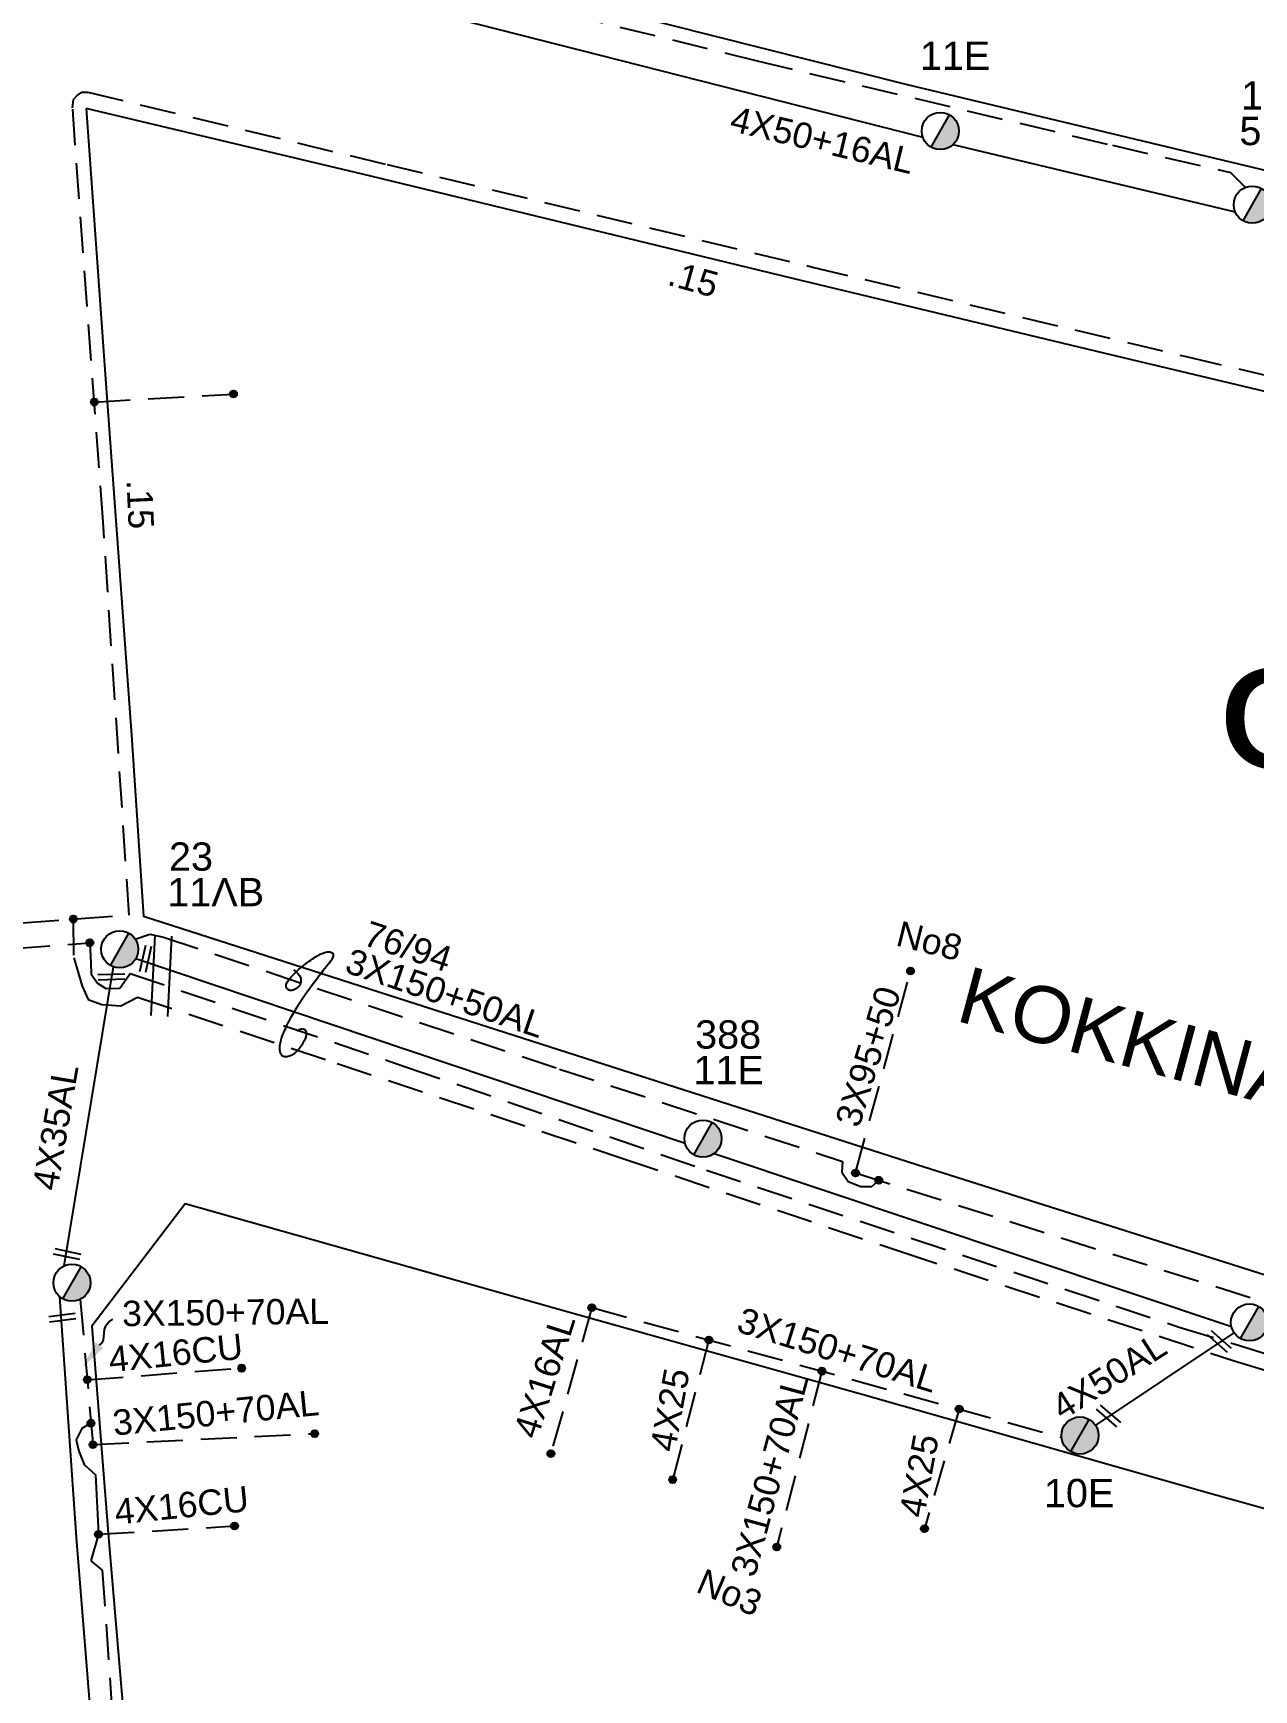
# Model space of a CAD drawing. Header units: millimetres. Extents: x 766 to 1726, y 225 to 629.
# Drawn here: x 1391.4 to 1434.5, y 516.8 to 575.3 of the extents above; entities that cross this region are included whole.
import ezdxf

# ---------------------------------------------------------------- set-up
doc = ezdxf.new("R2010")
doc.units = ezdxf.units.MM
doc.linetypes.add('DASHED', pattern=[19.05, 12.7, -6.35])
for name, color, linetype in [('Γυμνά εναέρια ΧΤ (3Φ)   4x35AL', 7, 'Continuous'), ('Γυμνά εναέρια ΧΤ (3Φ)   4x50AL', 7, 'Continuous'), ('Γυμνά εναέρια ΧΤ και ΦΟΠ (3Φ)   4x50+16AL', 7, 'Continuous'), ('Επιγραφές - Σχήματα', 7, 'Continuous'), ('Καλώδια ΧΤ   3x150+50AL', 7, 'DASHED'), ('Καλώδια ΧΤ   3x150+50CU', 7, 'DASHED'), ('Καλώδια ΧΤ   3x150+70AL', 7, 'DASHED'), ('Καλώδια ΧΤ   3x95+50CU', 7, 'DASHED'), ('Καλώδια ΧΤ   4x50AL', 7, 'DASHED'), ('Μηχανική τομή', 7, 'Continuous'), ('Στύλος Ξύλινος', 7, 'Continuous'), ('Στύλος Ξύλινος @ 1', 7, 'Continuous'), ('Στύλος ΦΜ', 7, 'Continuous'), ('Στύλος ΦΜ @ 1', 7, 'Continuous'), ('Συνδέσεις', 7, 'Continuous'), ('Τομή', 7, 'Continuous'), ('Υπόβαθρο ΔΕΗ', 7, 'Continuous'), ('Υπόγεια Καλώδια Δικτύου ΧΤ   .15', 7, 'DASHED'), ('Υπόγεια καλώδια Δικτύου ΧΤ και Παρ. ΧΤ - 3X150+70 AL', 7, 'DASHED'), ('Υπόγεια καλώδια Παροχών ΧΤ   4x16AL', 7, 'DASHED'), ('Υπόγεια καλώδια Παροχών ΧΤ   4x16CU', 7, 'DASHED'), ('Υπόγεια καλώδια Παροχών ΧΤ   4x25', 7, 'DASHED')]:
    doc.layers.add(name, color=color, linetype=linetype)
doc.styles.add('arial', font='arial.ttf')
doc.styles.get("Standard").update_dxf_attribs({"font": 'arial.ttf'})
doc.linetypes.add('SYN_LINE', pattern='A,0.5,-0.0001,["/\\/\\/\\/",Standard,S=0.1,R=0,X=0,Y=-0.05],-0.25', length=0.7501)

# ---------------------------------------------------------------- blocks, each defined once
blk = doc.blocks.new('ΥΠΑΡΧΩΝ ΤΣΙΜΕΝΤΕΝΙΟΣ ΣΤΥΛΟΣ')
at = {"layer": 'Στύλος ΦΜ'}
blk.add_hatch(color=256, dxfattribs=at).paths.add_polyline_path([(-1.29, -2.28, 0.574793), (2.62, 0, 0.268822), (1.3, 2.27)])
blk.add_line((-1.29, -2.28), (1.3, 2.27), dxfattribs=at)
blk.add_circle((0, 0), 2.62, dxfattribs=at)
at = {"layer": 'Στύλος ΦΜ', "flags": 4}
for tag, p in [('ΑΡΙΘΜΟΣ', (-4.68, 8.05)), ('ΤΥΠΟΣ', (-4.91, 3.03))]:
    blk.add_attdef(tag, p, '', height=4, dxfattribs=at)
blk = doc.blocks.new('ΥΠΑΡΧΩΝ ΞΥΛΙΝΟΣ ΣΤΥΛΟΣ')
at = {"layer": 'Στύλος Ξύλινος'}
h = blk.add_hatch(color=256, dxfattribs=at)
h.paths.add_polyline_path([(-2.62, 0, 0.270008), (-1.29, -2.28), (1.3, 2.27, 0.576266)])
h.paths.add_polyline_path([(-1.29, -2.28, 0.574793), (2.62, 0, 0.268822), (1.3, 2.27)])
blk.add_line((-1.29, -2.28), (1.3, 2.27), dxfattribs=at)
blk.add_circle((0, 0), 2.62, dxfattribs=at)
at = {"layer": 'Στύλος Ξύλινος', "flags": 4}
for tag, p in [('ΑΡΙΘΜΟΣ', (-4.91, 8.6)), ('ΤΥΠΟΣ', (-4.85, 3.39))]:
    blk.add_attdef(tag, p, '', height=4, dxfattribs=at)
blk = doc.blocks.new('_ΣΥΝΔΕΣΗ')
at = {"layer": 'Συνδέσεις', "linetype": 'SYN_LINE', "ltscale": 40}
blk.add_hatch(color=256, dxfattribs=at).paths.add_polyline_path([(0.5, -0.01, 1), (-0.5, -0.01, 1)])
at = {"layer": 'Συνδέσεις'}
blk.add_circle((0, -0.01), 0.5, dxfattribs=at)
blk = doc.blocks.new('ΤΟΜΗ')
at = {"layer": 'Τομή', "ltscale": 40}
for p, q in [((-5.68, 0), (5.68, 0)), ((5.68, -2.33), (-5.68, -2.33))]:
    blk.add_line(p, q, dxfattribs=at)
blk = doc.blocks.new('ΜΗΧΑΝΙΚΗ ΤΟΜΗ')
at = {"layer": 'Μηχανική τομή', "ltscale": 40}
for p, q in [((-1.89, 0.78), (1.89, 0.78)), ((1.89, 0), (-1.89, 0))]:
    blk.add_line(p, q, dxfattribs=at)

msp = doc.modelspace()

# ---------------------------------------------------------------- linework, layer by layer
at = {"layer": 'Γυμνά εναέρια ΧΤ (3Φ)   4x35AL', "color": 1}
for points in [[(1392.542, 531.798), (1394.291, 542.362)], [(1396.027, 488.089), (1394.061, 508.763), (1392.976, 522.211), (1392.389, 530.712)], [(1393.493, 526.264), (1393.164, 526.063), (1392.974, 525.659), (1393.065, 525.263), (1393.255, 524.791), (1393.652, 524.42), (1393.753, 522.323)]]:
    msp.add_lwpolyline(points, dxfattribs=at)
at = {"layer": 'Γυμνά εναέρια ΧΤ (3Φ)   4x50AL', "color": 1}
for points in [[(1395.074, 542.655), (1414.461, 536.133)], [(1415.49, 535.774), (1433.748, 529.661)]]:
    msp.add_lwpolyline(points, dxfattribs=at)
at = {"layer": 'Γυμνά εναέρια ΧΤ και ΦΟΠ (3Φ)   4x50+16AL', "color": 85}
for points in [[(1392.899, 579.278), (1422.855, 571.657)], [(1423.919, 571.394), (1433.88, 569.02)]]:
    msp.add_lwpolyline(points, dxfattribs=at)
at = {"layer": 'Επιγραφές - Σχήματα'}
for points in [[(1400.639, 542.26), (1400.731, 542.187), (1400.799, 542.12), (1400.847, 542.059), (1400.879, 542.003), (1400.897, 541.952), (1400.904, 541.906), (1400.903, 541.865), (1400.898, 541.827), (1400.89, 541.794), (1400.881, 541.763), (1400.871, 541.736), (1400.859, 541.711), (1400.845, 541.688), (1400.829, 541.668), (1400.812, 541.649), (1400.793, 541.631), (1400.773, 541.614), (1400.751, 541.598), (1400.728, 541.583), (1400.704, 541.57), (1400.68, 541.558), (1400.656, 541.547), (1400.633, 541.539), (1400.61, 541.532), (1400.588, 541.527), (1400.567, 541.525), (1400.547, 541.524), (1400.528, 541.525), (1400.509, 541.528), (1400.492, 541.533), (1400.476, 541.539), (1400.46, 541.548), (1400.446, 541.558), (1400.432, 541.569), (1400.42, 541.582), (1400.409, 541.597), (1400.4, 541.613), (1400.392, 541.63), (1400.386, 541.648), (1400.382, 541.668), (1400.38, 541.689), (1400.38, 541.712), (1400.384, 541.736), (1400.391, 541.762), (1400.402, 541.79), (1400.418, 541.821), (1400.438, 541.855), (1400.464, 541.892), (1400.496, 541.933), (1400.533, 541.976), (1400.574, 542.021), (1400.618, 542.068), (1400.666, 542.117), (1400.716, 542.165), (1400.768, 542.214), (1400.82, 542.261), (1400.873, 542.308), (1400.926, 542.353), (1400.98, 542.397), (1401.033, 542.44), (1401.087, 542.482), (1401.142, 542.523), (1401.197, 542.563), (1401.252, 542.602), (1401.308, 542.64), (1401.364, 542.677), (1401.421, 542.712), (1401.476, 542.745), (1401.531, 542.776), (1401.585, 542.803), (1401.637, 542.827), (1401.687, 542.848), (1401.735, 542.864), (1401.781, 542.876), (1401.823, 542.885), (1401.863, 542.889), (1401.9, 542.889), (1401.933, 542.886), (1401.962, 542.879), (1401.987, 542.869), (1402.008, 542.855), (1402.025, 542.838), (1402.037, 542.818), (1402.044, 542.795), (1402.046, 542.768), (1402.042, 542.738), (1402.033, 542.706), (1402.018, 542.67), (1401.997, 542.632), (1401.97, 542.59), (1401.937, 542.544), (1401.897, 542.492), (1401.852, 542.434), (1401.801, 542.37), (1401.743, 542.298), (1401.68, 542.218), (1401.611, 542.129), (1401.537, 542.032), (1401.46, 541.929), (1401.379, 541.822), (1401.298, 541.711), (1401.216, 541.598), (1401.135, 541.485), (1401.057, 541.373), (1400.981, 541.263), (1400.908, 541.156), (1400.838, 541.052), (1400.772, 540.95), (1400.709, 540.849), (1400.648, 540.751), (1400.591, 540.655), (1400.537, 540.561), (1400.487, 540.469), (1400.439, 540.379), (1400.395, 540.291), (1400.354, 540.206), (1400.317, 540.125), (1400.284, 540.047), (1400.254, 539.973), (1400.229, 539.903), (1400.207, 539.838), (1400.19, 539.777), (1400.176, 539.72), (1400.165, 539.667), (1400.157, 539.618), (1400.151, 539.572), (1400.148, 539.529), (1400.147, 539.489), (1400.147, 539.451), (1400.15, 539.416), (1400.154, 539.383), (1400.16, 539.353), (1400.168, 539.326), (1400.177, 539.301), (1400.189, 539.279), (1400.202, 539.26), (1400.218, 539.243), (1400.235, 539.229), (1400.255, 539.218), (1400.276, 539.209), (1400.3, 539.202), (1400.326, 539.198), (1400.354, 539.197), (1400.384, 539.197), (1400.416, 539.2), (1400.451, 539.205), (1400.486, 539.213), (1400.524, 539.224), (1400.562, 539.24), (1400.602, 539.259), (1400.642, 539.283), (1400.682, 539.313), (1400.722, 539.347), (1400.763, 539.386), (1400.802, 539.428), (1400.84, 539.473), (1400.877, 539.52), (1400.912, 539.567), (1400.944, 539.613), (1400.973, 539.658), (1400.999, 539.701), (1401.022, 539.742), (1401.042, 539.78), (1401.059, 539.817), (1401.073, 539.852), (1401.084, 539.886), (1401.093, 539.918), (1401.099, 539.949), (1401.103, 539.98), (1401.105, 540.009), (1401.103, 540.036), (1401.098, 540.062), (1401.09, 540.085), (1401.078, 540.106), (1401.061, 540.124), (1401.041, 540.139), (1401.015, 540.151), (1400.985, 540.159), (1400.952, 540.162), (1400.916, 540.159), (1400.877, 540.151), (1400.837, 540.136), (1400.796, 540.114), (1400.755, 540.083)], [(1393.796, 529.006), (1393.888, 529.079), (1393.931, 529.178), (1393.946, 529.295), (1393.952, 529.423), (1393.968, 529.557), (1394.013, 529.688), (1394.107, 529.812), (1394.268, 529.919)]]:
    msp.add_lwpolyline(points, dxfattribs=at)
msp.add_solid([(1393.928, 528.904), (1393.185, 528.215), (1393.664, 529.108)], dxfattribs=at)
at = {"layer": 'Καλώδια ΧΤ   3x150+50AL', "color": 2, "ltscale": 0.1}
msp.add_lwpolyline([(1392.866, 544.047), (1392.881, 542.677), (1393.181, 541.674), (1393.389, 541.205), (1393.874, 541.027), (1394.544, 540.981), (1395.138, 541.295), (1402.181, 538.95), (1412.301, 535.581), (1422.147, 532.285), (1433.846, 528.447), (1449.89, 523.609), (1451.225, 528.183)], dxfattribs=at)
at = {"layer": 'Καλώδια ΧΤ   3x150+50AL', "color": 133, "ltscale": 0.1}
for points in [[(1395.055, 543.337), (1395.574, 543.519), (1396.055, 543.406), (1410.035, 538.751), (1420.02, 535.49), (1419.991, 535.11), (1420.214, 534.777), (1420.671, 534.604), (1421.051, 534.608), (1421.299, 534.826)], [(1420.477, 535.085), (1438.957, 529.25), (1448.705, 526.235), (1449.461, 528.732)]]:
    msp.add_lwpolyline(points, dxfattribs=at)
at = {"layer": 'Καλώδια ΧΤ   3x150+50AL', "color": 27, "ltscale": 0.1}
for points in [[(1378.292, 534.652), (1385.177, 539.627), (1385.071, 542.579), (1393.449, 543.21)], [(1393.449, 543.21), (1393.486, 542.49), (1393.495, 542.107), (1393.724, 541.785), (1394.019, 541.591), (1394.512, 541.605), (1394.869, 542.129), (1404.599, 538.832), (1415.215, 535.185), (1431.904, 529.642), (1445.396, 525.488), (1449.491, 524.368), (1450.638, 528.366)]]:
    msp.add_lwpolyline(points, dxfattribs=at)
at = {"layer": 'Καλώδια ΧΤ   3x150+50CU', "color": 1, "ltscale": 0.1}
msp.add_lwpolyline([(1393.753, 522.323), (1393.483, 521.39), (1393.892, 521.055), (1394.656, 509.991), (1395.216, 509.204), (1395.131, 508.297), (1394.592, 507.905), (1395.871, 494.705)], dxfattribs=at)
at = {"layer": 'Καλώδια ΧΤ   3x150+70AL', "color": 85, "ltscale": 0.1}
msp.add_lwpolyline([(1399.22, 578.747), (1417.007, 574.348), (1429.552, 571.37), (1433.718, 570.409), (1434.248, 569.882)], dxfattribs=at)
at = {"layer": 'Καλώδια ΧΤ   3x150+70AL', "color": 1, "ltscale": 0.1}
msp.add_lwpolyline([(1411.17, 530.326), (1427.752, 525.749)], dxfattribs=at)
at = {"layer": 'Καλώδια ΧΤ   3x95+50CU', "color": 133, "linetype": 'DASHED', "ltscale": 0.1}
msp.add_lwpolyline([(1420.477, 535.082), (1422.421, 542.214)], dxfattribs=at)
at = {"layer": 'Καλώδια ΧΤ   4x50AL', "color": 1, "linetype": 'Continuous', "ltscale": 0.2}
msp.add_lwpolyline([(1428.951, 526.17), (1433.843, 529.441)], dxfattribs=at)
at = {"layer": 'Υπόβαθρο ΔΕΗ'}
for points in [[(1392.283, 592.717), (1392.964, 580.928), (1405.286, 577.81), (1422.299, 573.52), (1437.589, 569.857), (1448.808, 567.011), (1466.902, 562.571), (1482.582, 558.665), (1493.336, 556.024), (1500.729, 562.719), (1505.086, 566.847), (1505.386, 571.7), (1505.83, 578.623), (1506.175, 586.432), (1484.978, 587.674), (1464.98, 588.827), (1444.397, 590.038), (1418.475, 591.398), (1392.283, 592.717)], [(1393.321, 572.663), (1394.01, 562.962), (1394.923, 550.546), (1395.343, 544.146), (1404.645, 541.156), (1422.641, 535.382), (1439.66, 529.996), (1461.769, 523.032), (1467.605, 528.769), (1476.282, 537.273), (1482.294, 543.323), (1479.918, 551.993), (1468.338, 554.719), (1446.746, 559.868), (1428.992, 564.089), (1418.27, 566.663), (1403.318, 570.293), (1393.321, 572.663)], [(1438.562, 522.211), (1432.987, 523.76), (1420.582, 527.295), (1410.379, 530.161), (1396.819, 533.987), (1393.52, 529.667), (1394.113, 522.211), (1398.772, 467.237), (1414.997, 462.906), (1419.529, 472.29), (1423.682, 479.997), (1428.477, 487.281), (1437.293, 499.187), (1448.008, 511.482), (1450.57, 513.779), (1448.533, 519.619), (1438.746, 522.211)]]:
    msp.add_lwpolyline(points, dxfattribs=at)
at = {"layer": 'Υπόγεια Καλώδια Δικτύου ΧΤ   .15', "color": 2, "ltscale": 0.1}
for points in [[(1383.484, 543.379), (1394.84, 544.187), (1393.919, 558.076), (1392.841, 572.698), (1392.871, 572.986), (1393.003, 573.131), (1393.167, 573.241), (1393.381, 573.25), (1403.945, 570.69), (1418.961, 567.071), (1432.151, 563.909), (1446.949, 560.449), (1449.489, 559.764), (1449.951, 560.143), (1450.304, 560.305), (1450.732, 560.339), (1451.449, 560.18)], [(1393.608, 562.303), (1398.519, 562.586)]]:
    msp.add_lwpolyline(points, dxfattribs=at)
at = {"layer": 'Υπόγεια καλώδια Δικτύου ΧΤ και Παρ. ΧΤ - 3X150+70 AL', "color": 1, "ltscale": 0.1}
for points in [[(1393.112, 530.62), (1393.561, 525.489)], [(1419.291, 528.084), (1417.698, 521.876)], [(1393.561, 525.489), (1401.387, 525.876)]]:
    msp.add_lwpolyline(points, dxfattribs=at)
at = {"layer": 'Υπόγεια καλώδια Παροχών ΧΤ   4x16AL', "color": 1, "ltscale": 0.1}
msp.add_lwpolyline([(1411.17, 530.326), (1409.726, 525.17)], dxfattribs=at)
at = {"layer": 'Υπόγεια καλώδια Παροχών ΧΤ   4x16CU', "color": 1, "ltscale": 0.1}
msp.add_line((1393.753, 522.323), (1398.558, 522.617), dxfattribs=at)
msp.add_lwpolyline([(1393.36, 527.783), (1398.809, 528.189)], dxfattribs=at)
at = {"layer": 'Υπόγεια καλώδια Παροχών ΧΤ   4x25', "color": 1, "ltscale": 0.1}
for points in [[(1415.301, 529.186), (1414.022, 524.25)], [(1424.138, 526.747), (1422.914, 522.521)]]:
    msp.add_lwpolyline(points, dxfattribs=at)

# ---------------------------------------------------------------- block references
at = {"layer": 'Μηχανική τομή'}
for p, xscale, yscale, zscale, rotation in [((1395.513, 542.618), 0.2500000000000078, 0.2500000000000078, 0.2500000000000078, 77.5234828171789), ((1394.216, 541.907), 0.2499999999999767, 0.2499999999999767, 0.2499999999999767, 1.826323993829495), ((1392.631, 532.12), 0.2499999999999909, 0.2499999999999909, 0.2499999999999909, 347.9671917676509), ((1392.492, 529.876), 0.2500000000001342, 0.2500000000001342, 0.2500000000001342, 7.027082271286219), ((1433.256, 529.058), 0.2499999999999898, 0.2499999999999898, 0.2499999999999898, 318.9860181768485), ((1429.343, 526.431), 0.2499999999999898, 0.2499999999999898, 0.2499999999999898, 318.9860181768485)]:
    msp.add_blockref('ΜΗΧΑΝΙΚΗ ΤΟΜΗ', p, dxfattribs=dict(at, xscale=xscale, yscale=yscale, zscale=zscale, rotation=rotation))
at = {"layer": 'Στύλος Ξύλινος @ 1', "ltscale": 40}
ref = msp.add_blockref('ΥΠΑΡΧΩΝ ΞΥΛΙΝΟΣ ΣΤΥΛΟΣ', (1428.403, 525.812), dxfattribs=dict(at, xscale=0.25, yscale=0.25, zscale=0.25))
ref.add_attrib('ΤΥΠΟΣ', '10E', (1427.129, 523.279), dxfattribs={"layer": 'Στύλος Ξύλινος', "height": 1, "flags": 4})
at = {"layer": 'Στύλος ΦΜ @ 1', "ltscale": 40}
ref = msp.add_blockref('ΥΠΑΡΧΩΝ ΤΣΙΜΕΝΤΕΝΙΟΣ ΣΤΥΛΟΣ', (1423.473, 571.873), dxfattribs=dict(at, xscale=0.25, yscale=0.25, zscale=0.25))
ref.add_attrib('ΤΥΠΟΣ', '11E', (1422.749, 574.032), dxfattribs={"layer": 'Στύλος ΦΜ', "height": 1, "flags": 4})
ref = msp.add_blockref('ΥΠΑΡΧΩΝ ΤΣΙΜΕΝΤΕΝΙΟΣ ΣΤΥΛΟΣ', (1434.483, 569.272), dxfattribs=dict(at, xscale=0.25, yscale=0.25, zscale=0.25))
ref.add_attrib('ΤΥΠΟΣ', '512', (1434.03, 571.375), dxfattribs={"layer": 'Στύλος ΦΜ', "height": 1, "flags": 4})
ref.add_attrib('ΑΡΙΘΜΟΣ', '11B', (1434.089, 572.632), dxfattribs={"layer": 'Στύλος ΦΜ', "height": 1, "flags": 4})
ref = msp.add_blockref('ΥΠΑΡΧΩΝ ΤΣΙΜΕΝΤΕΝΙΟΣ ΣΤΥΛΟΣ', (1394.506, 542.98), dxfattribs=dict(at, xscale=0.25, yscale=0.25, zscale=0.25))
ref.add_attrib('ΤΥΠΟΣ', '11ΛB', (1396.185, 544.499), dxfattribs={"layer": 'Στύλος ΦΜ', "height": 1, "flags": 4})
ref.add_attrib('ΑΡΙΘΜΟΣ', '23', (1396.244, 545.756), dxfattribs={"layer": 'Στύλος ΦΜ', "height": 1, "flags": 4})
ref = msp.add_blockref('ΥΠΑΡΧΩΝ ΤΣΙΜΕΝΤΕΝΙΟΣ ΣΤΥΛΟΣ', (1415.095, 536.295), dxfattribs=dict(at, xscale=0.25, yscale=0.25, zscale=0.25))
ref.add_attrib('ΤΥΠΟΣ', '11E', (1414.758, 538.216), dxfattribs={"layer": 'Στύλος ΦΜ', "height": 1, "flags": 4})
ref.add_attrib('ΑΡΙΘΜΟΣ', '388', (1414.817, 539.473), dxfattribs={"layer": 'Στύλος ΦΜ', "height": 1, "flags": 4})
ref = msp.add_blockref('ΥΠΑΡΧΩΝ ΤΣΙΜΕΝΤΕΝΙΟΣ ΣΤΥΛΟΣ', (1434.386, 529.804), dxfattribs=dict(at, xscale=0.25, yscale=0.25, zscale=0.25))
ref.add_attrib('ΤΥΠΟΣ', '10E', (1435.02, 532.148), dxfattribs={"layer": 'Στύλος ΦΜ', "height": 1, "flags": 4})
ref.add_attrib('ΑΡΙΘΜΟΣ', '375', (1435.079, 533.405), dxfattribs={"layer": 'Στύλος ΦΜ', "height": 1, "flags": 4})
at = {"layer": 'Στύλος ΦΜ @ 1', "ltscale": 40, "xscale": 0.25, "yscale": 0.25, "zscale": 0.25}
msp.add_blockref('ΥΠΑΡΧΩΝ ΤΣΙΜΕΝΤΕΝΙΟΣ ΣΤΥΛΟΣ', (1392.819, 531.206), dxfattribs=at)
at = {"layer": 'Συνδέσεις', "xscale": 0.25, "yscale": 0.25, "zscale": 0.25}
for p in [(1393.609, 562.305), (1398.52, 562.589), (1392.867, 544.049), (1393.45, 543.213), (1422.422, 542.217), (1420.477, 535.085), (1421.3, 534.828), (1411.17, 530.329), (1415.302, 529.189), (1398.809, 528.192), (1393.361, 527.785), (1419.292, 528.087), (1424.139, 526.75), (1393.488, 526.249), (1401.388, 525.879), (1393.561, 525.492), (1409.727, 525.173), (1414.023, 524.253), (1393.754, 522.326), (1398.559, 522.62), (1422.915, 522.524), (1417.699, 521.879)]:
    msp.add_blockref('_ΣΥΝΔΕΣΗ', p, dxfattribs=at)
at = {"layer": 'Τομή', "xscale": 0.2500000000002069, "yscale": 0.2500000000002069, "zscale": 0.2500000000002069, "rotation": 87.09659700043647}
msp.add_blockref('ΤΟΜΗ', (1395.683, 542.06), dxfattribs=at)

# ---------------------------------------------------------------- texts
at = {"layer": 'Γυμνά εναέρια ΧΤ (3Φ)   4x35AL', "color": 7, "insert": (1391.416, 534.573), "char_height": 0.9, "width": 84.18588, "attachment_point": 1, "rotation": 80.30045}
msp.add_mtext('4X35AL', dxfattribs=at)
at = {"layer": 'Γυμνά εναέρια ΧΤ και ΦΟΠ (3Φ)   4x50+16AL', "color": 7, "insert": (1416.204, 572.767), "char_height": 0.9, "width": 84.18588, "attachment_point": 1, "rotation": 346.47239}
msp.add_mtext('4X50+16AL', dxfattribs=at)
at = {"layer": 'Επιγραφές - Σχήματα', "insert": (1433.153, 553.554), "char_height": 5, "width": 4.30029, "attachment_point": 1}
msp.add_mtext('ΦΡ-51', dxfattribs=at)
at = {"layer": 'Επιγραφές - Σχήματα', "ltscale": 40, "insert": (1403.328, 544.003), "char_height": 0.9, "width": 47.0228, "attachment_point": 1, "rotation": 341.77966, "style": 'arial'}
msp.add_mtext('{\\fArial|b0|i0|c161|p34;76/94}', dxfattribs=at)
at = {"layer": 'Επιγραφές - Σχήματα', "insert": (1422.081, 543.997), "char_height": 0.9, "width": 84.18588, "attachment_point": 1, "rotation": 345.91745, "style": 'arial'}
msp.add_mtext('No8', dxfattribs=at)
at = {"layer": 'Επιγραφές - Σχήματα', "insert": (1424.485, 542.402), "char_height": 2, "width": 4.30029, "attachment_point": 1, "rotation": 344.9904}
msp.add_mtext('ΚΟΚΚΙΝΑΚΗ', dxfattribs=at)
at = {"layer": 'Επιγραφές - Σχήματα', "color": 7, "insert": (1416.034, 520.266), "char_height": 0.9, "width": 3.33434, "attachment_point": 5, "rotation": 336.86068}
msp.add_mtext('No3', dxfattribs=at)
at = {"layer": 'Καλώδια ΧΤ   3x150+50AL', "color": 7, "insert": (1402.69, 543.038), "char_height": 0.9, "width": 84.18588, "attachment_point": 1, "rotation": 341.20533}
msp.add_mtext('3X150+50AL', dxfattribs=at)
at = {"layer": 'Καλώδια ΧΤ   3x150+70AL', "color": 7, "insert": (1416.5, 530.358), "char_height": 0.9, "width": 84.18588, "attachment_point": 1, "rotation": 342.57418}
msp.add_mtext('3X150+70AL', dxfattribs=at)
at = {"layer": 'Καλώδια ΧΤ   3x95+50CU', "color": 7, "insert": (1419.746, 536.906), "char_height": 0.9, "width": 84.18588, "attachment_point": 1, "rotation": 72.92773}
msp.add_mtext('3X95+50', dxfattribs=at)
at = {"layer": 'Καλώδια ΧΤ   4x50AL', "color": 7, "insert": (1427.299, 527.084), "char_height": 0.9, "width": 84.18588, "attachment_point": 1, "rotation": 32.63902}
msp.add_mtext('4X50AL', dxfattribs=at)
at = {"layer": 'Υπόγεια Καλώδια Δικτύου ΧΤ   .15', "color": 7, "char_height": 0.9, "width": 84.18588, "attachment_point": 1}
for insert, rotation in [((1414.036, 567.319), 344.46417), ((1395.644, 559.588), 272.58552)]:
    msp.add_mtext('.15', dxfattribs=dict(at, insert=insert, rotation=rotation))
at = {"layer": 'Υπόγεια καλώδια Δικτύου ΧΤ και Παρ. ΧΤ - 3X150+70 AL', "color": 7, "char_height": 0.9, "width": 84.18588, "attachment_point": 1}
for insert, rotation in [((1394.584, 530.569), 0.67403), ((1416.055, 520.997), 74.90866), ((1394.217, 526.702), 5.73347)]:
    msp.add_mtext('3X150+70AL', dxfattribs=dict(at, insert=insert, rotation=rotation))
at = {"layer": 'Υπόγεια καλώδια Παροχών ΧΤ   4x16AL', "color": 7, "insert": (1408.388, 525.918), "char_height": 0.9, "width": 84.18588, "attachment_point": 1, "rotation": 72.32507}
msp.add_mtext('4X16AL', dxfattribs=at)
at = {"layer": 'Υπόγεια καλώδια Παροχών ΧΤ   4x16CU', "color": 7, "char_height": 0.9, "width": 84.18588, "attachment_point": 1, "rotation": 5.77404}
for insert in [(1394.071, 528.94), (1394.28, 523.56)]:
    msp.add_mtext('4X16CU', dxfattribs=dict(at, insert=insert))
at = {"layer": 'Υπόγεια καλώδια Παροχών ΧΤ   4x25', "color": 7, "char_height": 0.9, "width": 84.18588, "attachment_point": 1, "rotation": 79.74643}
for insert in [(1413.221, 525.357), (1422.014, 523.032)]:
    msp.add_mtext('4X25', dxfattribs=dict(at, insert=insert))

doc.saveas('drawing.dxf')
